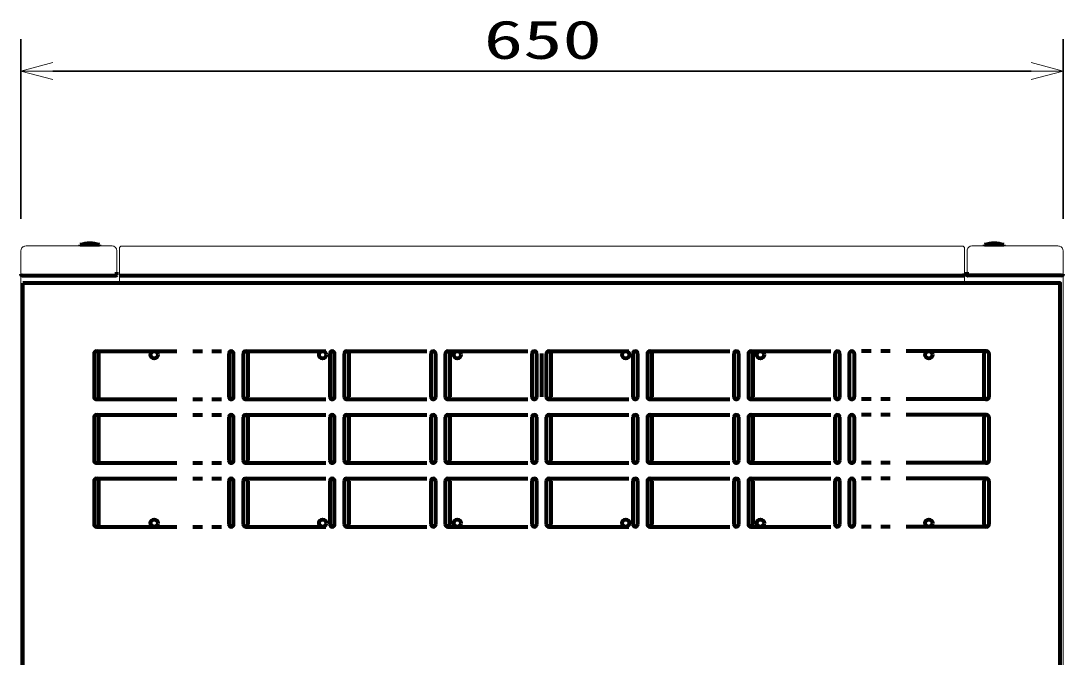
# Model space of a CAD drawing. Units: millimetres on the paper. Extents: x -1400 to 1400, y -280 to 280.
# Drawn here: x 270 to 335, y -65.9 to -26.2 of the extents above; entities that cross this region are included whole.
import ezdxf
from ezdxf.enums import TextEntityAlignment as Align

# ---------------------------------------------------------------- set-up
doc = ezdxf.new("R2010")
doc.units = ezdxf.units.MM
doc.linetypes.add('DOUBLE_CHAIN1', pattern=[8.8, 5, -1, 0.6, -0.6, 0.6, -1])
doc.layers.add('0-5_gaikei', color=1, linetype='Continuous', lineweight=80)
doc.layers.add('0-6_moji1', color=3, linetype='Continuous', lineweight=30)
doc.styles.add('ＭＳ ゴシック', font='')
doc.styles.get('ＭＳ ゴシック').set_extended_font_data('MS Gothic')

# ---------------------------------------------------------------- blocks, each defined once
blk = doc.blocks.new('_OPEN30')
at = {"layer": '0-6_moji1', "color": 7, "lineweight": 20}
blk.add_line((0, 0), (-1, 0), dxfattribs=at)
blk.add_lwpolyline([(-1, 0.2679), (0, 0), (-1, -0.2679)], dxfattribs=at)

msp = doc.modelspace()

# ---------------------------------------------------------------- linework, layer by layer
at = {"layer": '0-5_gaikei', "color": 7, "lineweight": 20}
for p, q in [((275.69, -40.216), (270.331, -40.216)), ((276.28, -40.226), (328.72, -40.226)), ((329.31, -40.216), (334.669, -40.216)), ((270, -42.151), (270, -40.526)), ((275.99, -41.861), (275.99, -40.516)), ((276.15, -40.356), (276.15, -42.536)), ((328.85, -42.536), (328.85, -40.356)), ((329.01, -41.861), (329.01, -40.516)), ((335, -41.966), (335, -40.526)), ((270, -42.086), (270, -103.366))]:
    msp.add_line(p, q, dxfattribs=at)
at = {"layer": '0-5_gaikei'}
for p, q in [((274.9, -40.156), (273.7, -40.156)), ((273.7, -40.156), (273.7, -40.216)), ((274.9, -40.216), (274.9, -40.156)), ((331.3, -40.156), (330.1, -40.156)), ((330.1, -40.156), (330.1, -40.216)), ((331.3, -40.216), (331.3, -40.156)), ((270, -42.086), (270, -42.076)), ((270.1, -42.066), (275.94, -42.066)), ((275.99, -42.016), (275.99, -41.861)), ((276.15, -42.126), (276.14, -42.126)), ((328.85, -42.076), (276.15, -42.076)), ((328.85, -42.126), (328.85, -41.946)), ((328.85, -42.126), (328.86, -42.126)), ((329.01, -42.016), (329.01, -41.861)), ((334.9, -42.066), (329.06, -42.066)), ((270.158, -42.536), (270.12, -42.536)), ((270.12, -102.986), (270.12, -42.536)), ((274.57, -46.936), (274.57, -49.636)), ((274.87, -49.636), (274.87, -46.936)), ((282.97, -46.936), (282.97, -49.636)), ((283.27, -49.636), (283.27, -46.936)), ((283.87, -46.936), (283.87, -49.636)), ((284.17, -49.636), (284.17, -46.936)), ((289.27, -46.936), (289.27, -49.636)), ((289.57, -49.636), (289.57, -46.936)), ((290.17, -46.936), (290.17, -49.636)), ((290.47, -49.636), (290.47, -46.936)), ((295.57, -46.936), (295.57, -49.636)), ((295.87, -49.636), (295.87, -46.936)), ((296.47, -46.936), (296.47, -49.636)), ((296.77, -49.636), (296.77, -46.936)), ((301.87, -46.936), (301.87, -49.636)), ((302.17, -49.636), (302.17, -46.936)), ((302.47, -46.936), (302.47, -49.636)), ((302.77, -46.936), (302.77, -49.636)), ((303.07, -49.636), (303.07, -46.936)), ((308.17, -46.936), (308.17, -49.636)), ((308.47, -49.636), (308.47, -46.936)), ((309.07, -46.936), (309.07, -49.636)), ((309.37, -49.636), (309.37, -46.936)), ((314.47, -46.936), (314.47, -49.636)), ((314.77, -49.636), (314.77, -46.936)), ((315.37, -46.936), (315.37, -49.636)), ((315.67, -49.636), (315.67, -46.936)), ((320.77, -46.936), (320.77, -49.636)), ((321.07, -49.636), (321.07, -46.936)), ((321.67, -49.636), (321.67, -46.936)), ((321.97, -46.936), (321.97, -49.636)), ((330.07, -49.636), (330.07, -46.936)), ((330.37, -46.936), (330.37, -49.636)), ((274.57, -50.911), (274.57, -53.611)), ((274.87, -53.611), (274.87, -50.911)), ((282.97, -50.911), (282.97, -53.611)), ((283.27, -53.611), (283.27, -50.911)), ((283.87, -50.911), (283.87, -53.611)), ((284.17, -53.611), (284.17, -50.911)), ((289.27, -50.911), (289.27, -53.611)), ((289.57, -53.611), (289.57, -50.911)), ((290.17, -50.911), (290.17, -53.611)), ((290.47, -53.611), (290.47, -50.911)), ((295.57, -50.911), (295.57, -53.611)), ((295.87, -53.611), (295.87, -50.911)), ((296.47, -50.911), (296.47, -53.611)), ((296.77, -53.611), (296.77, -50.911)), ((301.87, -50.911), (301.87, -53.611)), ((302.17, -53.611), (302.17, -50.911)), ((302.77, -50.911), (302.77, -53.611)), ((303.07, -53.611), (303.07, -50.911)), ((308.17, -50.911), (308.17, -53.611)), ((308.47, -53.611), (308.47, -50.911)), ((309.07, -50.911), (309.07, -53.611)), ((309.37, -53.611), (309.37, -50.911)), ((314.47, -50.911), (314.47, -53.611)), ((314.77, -53.611), (314.77, -50.911)), ((315.37, -50.911), (315.37, -53.611)), ((315.67, -53.611), (315.67, -50.911)), ((320.77, -50.911), (320.77, -53.611)), ((321.07, -53.611), (321.07, -50.911)), ((321.67, -53.611), (321.67, -50.911)), ((321.97, -50.911), (321.97, -53.611)), ((330.07, -53.611), (330.07, -50.911)), ((330.37, -50.911), (330.37, -53.611)), ((274.57, -54.886), (274.57, -57.586)), ((274.87, -57.586), (274.87, -54.886)), ((282.97, -54.886), (282.97, -57.586)), ((283.27, -57.586), (283.27, -54.886)), ((283.87, -54.886), (283.87, -57.586)), ((284.17, -57.586), (284.17, -54.886)), ((289.27, -54.886), (289.27, -57.586)), ((289.57, -57.586), (289.57, -54.886)), ((290.17, -54.886), (290.17, -57.586)), ((290.47, -57.586), (290.47, -54.886)), ((295.57, -54.886), (295.57, -57.586)), ((295.87, -57.586), (295.87, -54.886)), ((296.47, -54.886), (296.47, -57.586)), ((296.77, -57.586), (296.77, -54.886)), ((301.87, -54.886), (301.87, -57.586)), ((302.17, -57.586), (302.17, -54.886)), ((302.77, -54.886), (302.77, -57.586)), ((303.07, -57.586), (303.07, -54.886)), ((308.17, -54.886), (308.17, -57.586)), ((308.47, -57.586), (308.47, -54.886)), ((309.07, -54.886), (309.07, -57.586)), ((309.37, -57.586), (309.37, -54.886)), ((314.47, -54.886), (314.47, -57.586)), ((314.77, -57.586), (314.77, -54.886)), ((315.37, -54.886), (315.37, -57.586)), ((315.67, -57.586), (315.67, -54.886)), ((320.77, -54.886), (320.77, -57.586)), ((321.07, -57.586), (321.07, -54.886)), ((321.67, -57.586), (321.67, -54.886)), ((321.97, -54.886), (321.97, -57.586)), ((330.07, -57.586), (330.07, -54.886)), ((330.37, -54.886), (330.37, -57.586))]:
    msp.add_line(p, q, dxfattribs=at)
at = {"layer": '0-5_gaikei', "linetype": 'DOUBLE_CHAIN1'}
for p, q in [((274.72, -46.786), (283.121, -46.786)), ((284.02, -46.786), (289.421, -46.786)), ((290.32, -46.786), (295.721, -46.786)), ((296.62, -46.786), (302.021, -46.786)), ((302.92, -46.786), (308.321, -46.786)), ((309.22, -46.786), (314.621, -46.786)), ((315.52, -46.786), (320.921, -46.786)), ((330.22, -46.786), (321.818, -46.786)), ((274.72, -49.786), (283.081, -49.786)), ((284.02, -49.786), (289.42, -49.786)), ((290.32, -49.786), (295.72, -49.786)), ((296.62, -49.786), (302.02, -49.786)), ((302.92, -49.786), (308.32, -49.786)), ((309.22, -49.786), (314.62, -49.786)), ((315.52, -49.786), (320.92, -49.786)), ((330.22, -49.786), (321.859, -49.786)), ((274.72, -50.761), (283.121, -50.761)), ((284.02, -50.761), (289.421, -50.761)), ((290.32, -50.761), (295.721, -50.761)), ((296.62, -50.761), (302.021, -50.761)), ((302.92, -50.761), (308.321, -50.761)), ((309.22, -50.761), (314.621, -50.761)), ((315.52, -50.761), (320.921, -50.761)), ((330.22, -50.761), (321.818, -50.761)), ((274.72, -53.761), (283.081, -53.761)), ((284.02, -53.761), (289.42, -53.761)), ((290.32, -53.761), (295.72, -53.761)), ((296.62, -53.761), (302.02, -53.761)), ((302.92, -53.761), (308.32, -53.761)), ((309.22, -53.761), (314.62, -53.761)), ((315.52, -53.761), (320.92, -53.761)), ((330.22, -53.761), (321.859, -53.761)), ((274.72, -54.736), (283.121, -54.736)), ((284.02, -54.736), (289.421, -54.736)), ((290.32, -54.736), (295.721, -54.736)), ((296.62, -54.736), (302.021, -54.736)), ((302.92, -54.736), (308.321, -54.736)), ((309.22, -54.736), (314.621, -54.736)), ((315.52, -54.736), (320.921, -54.736)), ((330.22, -54.736), (321.818, -54.736)), ((274.72, -57.736), (283.081, -57.736)), ((284.02, -57.736), (289.42, -57.736)), ((290.32, -57.736), (295.72, -57.736)), ((296.62, -57.736), (302.02, -57.736)), ((302.92, -57.736), (308.32, -57.736)), ((309.22, -57.736), (314.62, -57.736)), ((315.52, -57.736), (320.92, -57.736)), ((330.22, -57.736), (321.859, -57.736))]:
    msp.add_line(p, q, dxfattribs=at)
at = {"layer": '0-5_gaikei', "color": 7, "lineweight": 20}
msp.add_lwpolyline([(335, -103.366), (335, -42.086), (335, -41.837)], dxfattribs=at)
at = {"layer": '0-5_gaikei'}
msp.add_lwpolyline([(334.82, -102.986), (334.82, -42.536), (270.12, -42.536)], dxfattribs=at)
for centre in [(278.32, -47.011), (288.82, -47.011), (297.22, -47.011), (307.72, -47.011), (316.12, -47.011), (326.62, -47.011), (278.32, -57.511), (288.82, -57.511), (297.22, -57.511), (307.72, -57.511), (316.12, -57.511), (326.62, -57.511)]:
    msp.add_circle(centre, 0.225, dxfattribs=at)
at = {"layer": '0-5_gaikei', "color": 7, "lineweight": 20}
for centre, radius, start, end in [((270.3, -40.526), 0.3, 104.9649, 180.00006), ((270.331, -40.516), 0.3, 90.00006, 122.30428), ((275.69, -40.516), 0.3, 0.00006, 90.00004), ((276.28, -40.356), 0.13, 90.00006, 180.00008), ((328.72, -40.356), 0.13, 0.00006, 90.00006), ((329.31, -40.516), 0.3, 90.00006, 180.00008), ((334.669, -40.516), 0.3, 68.86907, 90.00006), ((334.7, -40.526), 0.3, 0.00006, 75.03746)]:
    msp.add_arc(centre, radius, start, end, dxfattribs=at)
at = {"layer": '0-5_gaikei'}
for centre, radius, start, end in [((274.3, -42.111), 2.045, 72.93852, 107.06159), ((330.7, -42.111), 2.045, 72.93852, 107.06159), ((270.1, -41.966), 0.1, 180, 270), ((275.94, -42.016), 0.05, 270.00006, 0), ((329.06, -42.016), 0.05, 180.00006, 270.00006), ((334.9, -41.966), 0.1, 270, 0), ((274.72, -46.936), 0.15, 0.00006, 180.00006), ((283.12, -46.936), 0.15, 0.00006, 180.00006), ((284.02, -46.936), 0.15, 0.00006, 180.00006), ((289.42, -46.936), 0.15, 0.00006, 180.00006), ((290.32, -46.936), 0.15, 0.00006, 180.00006), ((295.72, -46.936), 0.15, 0.00006, 180.00006), ((296.62, -46.936), 0.15, 0.00006, 180.00006), ((302.02, -46.936), 0.15, 0.00006, 180.00006), ((302.92, -46.936), 0.15, 0.00006, 180.00006), ((308.32, -46.936), 0.15, 0.00006, 180.00006), ((309.22, -46.936), 0.15, 0.00006, 180.00006), ((314.62, -46.936), 0.15, 0.00006, 180.00006), ((315.52, -46.936), 0.15, 0.00006, 180.00006), ((320.92, -46.936), 0.15, 0.00006, 180.00006), ((321.82, -46.936), 0.15, 0.00006, 180.00006), ((330.22, -46.936), 0.15, 0.00006, 180.00006), ((274.72, -49.636), 0.15, 180.00006, 0), ((283.12, -49.636), 0.15, 180.00006, 0), ((284.02, -49.636), 0.15, 180.00006, 0), ((289.42, -49.636), 0.15, 180.00006, 0), ((290.32, -49.636), 0.15, 180.00006, 0), ((295.72, -49.636), 0.15, 180.00006, 0), ((296.62, -49.636), 0.15, 180.00006, 0), ((302.02, -49.636), 0.15, 180.00006, 0), ((302.92, -49.636), 0.15, 180.00006, 0), ((308.32, -49.636), 0.15, 180.00006, 0), ((309.22, -49.636), 0.15, 180.00006, 0), ((314.62, -49.636), 0.15, 180.00006, 0), ((315.52, -49.636), 0.15, 180.00006, 0), ((320.92, -49.636), 0.15, 180.00006, 0), ((321.82, -49.636), 0.15, 180.00011, 0.00006), ((330.22, -49.636), 0.15, 180.00011, 0.00006), ((274.72, -50.911), 0.15, 0.00006, 180.00006), ((283.12, -50.911), 0.15, 0.00006, 180.00006), ((284.02, -50.911), 0.15, 0.00006, 180.00006), ((289.42, -50.911), 0.15, 0.00006, 180.00006), ((290.32, -50.911), 0.15, 0.00006, 180.00006), ((295.72, -50.911), 0.15, 0.00006, 180.00006), ((296.62, -50.911), 0.15, 0.00006, 180.00006), ((302.02, -50.911), 0.15, 0.00006, 180.00006), ((302.92, -50.911), 0.15, 0.00006, 180.00006), ((308.32, -50.911), 0.15, 0.00006, 180.00006), ((309.22, -50.911), 0.15, 0.00006, 180.00006), ((314.62, -50.911), 0.15, 0.00006, 180.00006), ((315.52, -50.911), 0.15, 0.00006, 180.00006), ((320.92, -50.911), 0.15, 0.00006, 180.00006), ((321.82, -50.911), 0.15, 0.00006, 180.00006), ((330.22, -50.911), 0.15, 0.00006, 180.00006), ((274.72, -53.611), 0.15, 180.00006, 0), ((283.12, -53.611), 0.15, 180.00006, 0), ((284.02, -53.611), 0.15, 180.00006, 0), ((289.42, -53.611), 0.15, 180.00006, 0), ((290.32, -53.611), 0.15, 180.00006, 0), ((295.72, -53.611), 0.15, 180.00006, 0), ((296.62, -53.611), 0.15, 180.00006, 0), ((302.02, -53.611), 0.15, 180.00006, 0), ((302.92, -53.611), 0.15, 180.00006, 0), ((308.32, -53.611), 0.15, 180.00006, 0), ((309.22, -53.611), 0.15, 180.00006, 0), ((314.62, -53.611), 0.15, 180.00006, 0), ((315.52, -53.611), 0.15, 180.00006, 0), ((320.92, -53.611), 0.15, 180.00006, 0), ((321.82, -53.611), 0.15, 180.00011, 0.00006), ((330.22, -53.611), 0.15, 180.00011, 0.00006), ((274.72, -54.886), 0.15, 0.00006, 180.00006), ((283.12, -54.886), 0.15, 0.00006, 180.00006), ((284.02, -54.886), 0.15, 0.00006, 180.00006), ((289.42, -54.886), 0.15, 0.00006, 180.00006), ((290.32, -54.886), 0.15, 0.00006, 180.00006), ((295.72, -54.886), 0.15, 0.00006, 180.00006), ((296.62, -54.886), 0.15, 0.00006, 180.00006), ((302.02, -54.886), 0.15, 0.00006, 180.00006), ((302.92, -54.886), 0.15, 0.00006, 180.00006), ((308.32, -54.886), 0.15, 0.00006, 180.00006), ((309.22, -54.886), 0.15, 0.00006, 180.00006), ((314.62, -54.886), 0.15, 0.00006, 180.00006), ((315.52, -54.886), 0.15, 0.00006, 180.00006), ((320.92, -54.886), 0.15, 0.00006, 180.00006), ((321.82, -54.886), 0.15, 0.00006, 180.00006), ((330.22, -54.886), 0.15, 0.00006, 180.00006), ((274.72, -57.586), 0.15, 180.00006, 0), ((283.12, -57.586), 0.15, 180.00006, 0), ((284.02, -57.586), 0.15, 180.00006, 0), ((289.42, -57.586), 0.15, 180.00006, 0), ((290.32, -57.586), 0.15, 180.00006, 0), ((295.72, -57.586), 0.15, 180.00006, 0), ((296.62, -57.586), 0.15, 180.00006, 0), ((302.02, -57.586), 0.15, 180.00006, 0), ((302.92, -57.586), 0.15, 180.00006, 0), ((308.32, -57.586), 0.15, 180.00006, 0), ((309.22, -57.586), 0.15, 180.00006, 0), ((314.62, -57.586), 0.15, 180.00006, 0), ((315.52, -57.586), 0.15, 180.00006, 0), ((320.92, -57.586), 0.15, 180.00006, 0), ((321.82, -57.586), 0.15, 180.00011, 0.00006), ((330.22, -57.586), 0.15, 180.00011, 0.00006)]:
    msp.add_arc(centre, radius, start, end, dxfattribs=at)
at = {"layer": '0-5_gaikei', "color": 7, "lineweight": 20}
msp.add_ellipse((276.28, -40.356), major_axis=(0, -0.13), ratio=0.996, start_param=3.141593, end_param=3.536384, dxfattribs=at)
at = {"layer": '0-6_moji1'}
for p, q in [((270, -38.526), (270, -27.302)), ((335, -38.526), (335, -27.302)), ((272, -29.302), (333, -29.302))]:
    msp.add_line(p, q, dxfattribs=at)

# ---------------------------------------------------------------- block references
at = {"layer": '0-6_moji1', "xscale": 2, "yscale": 2, "rotation": 180}
msp.add_blockref('_OPEN30', (270, -29.302), dxfattribs=at)
at = {"layer": '0-6_moji1', "xscale": 2, "yscale": 2}
msp.add_blockref('_OPEN30', (335, -29.302), dxfattribs=at)

# ---------------------------------------------------------------- texts
at = {"layer": '0-6_moji1', "style": 'ＭＳ ゴシック', "width": 1.5}
msp.add_text('650', height=2.405, dxfattribs=at).set_placement((298.869, -29.264), align=Align.BOTTOM_LEFT)

doc.saveas('drawing.dxf')
